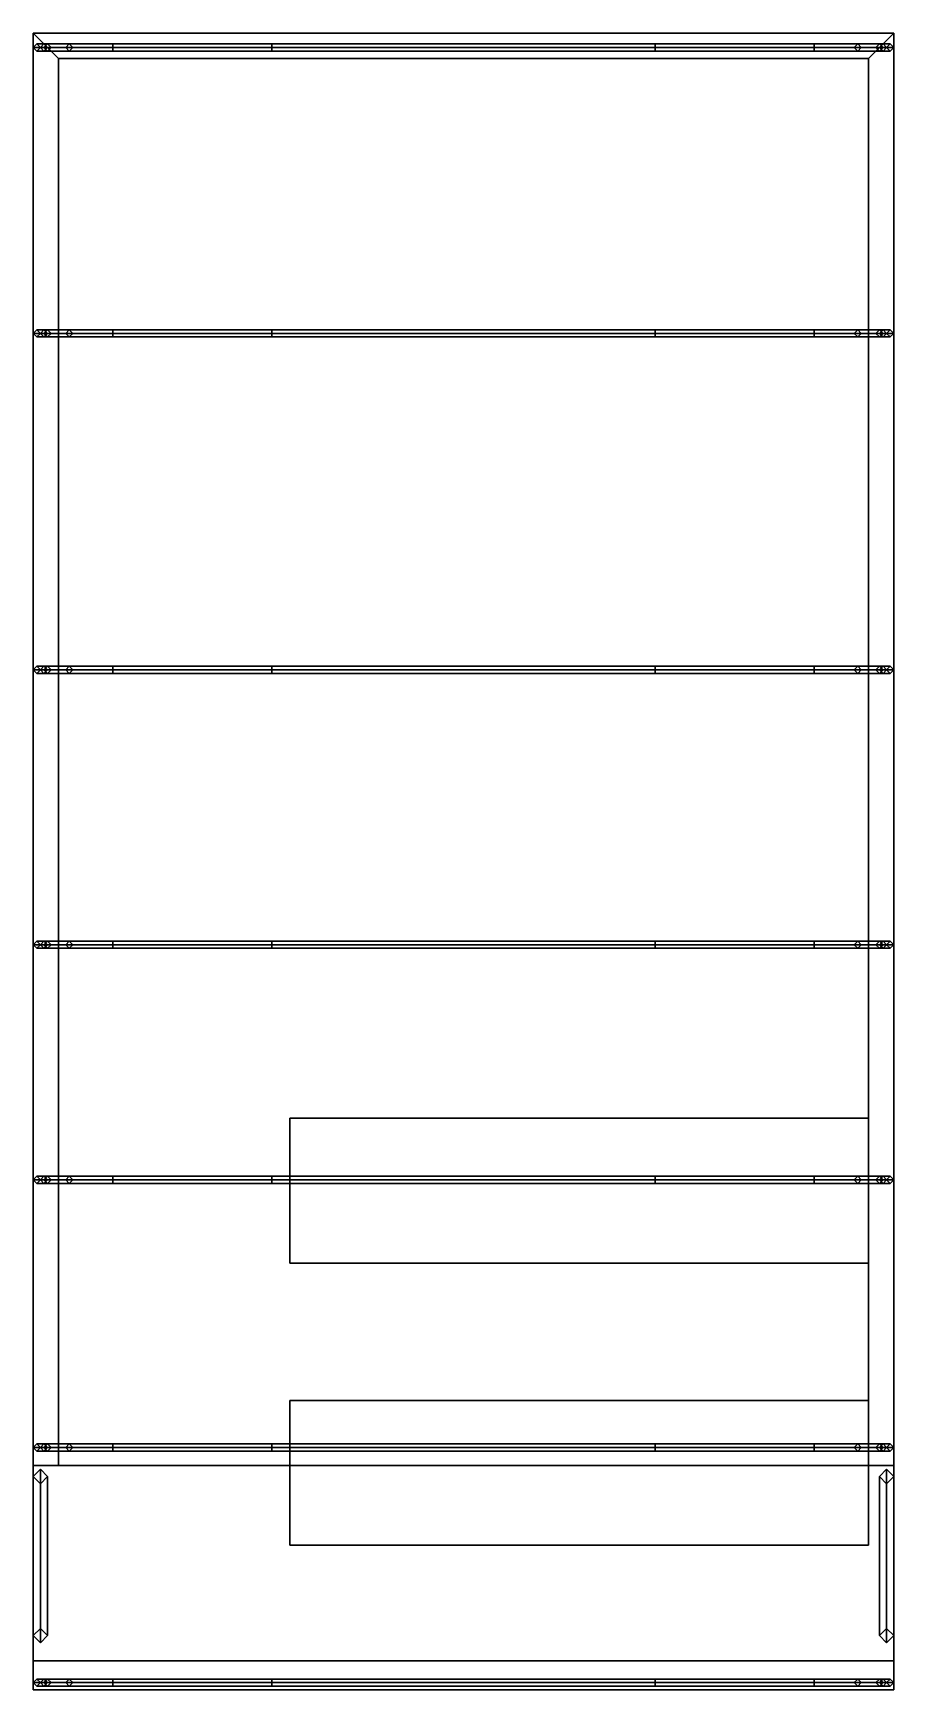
# Model space of a CAD drawing. Extents: x -1.19 to 1.19, y -1.28 to 3.3.
import ezdxf

# ---------------------------------------------------------------- set-up
doc = ezdxf.new("R2010")
doc.units = 0
doc.layers.add('CARGO_BAY', color=6, linetype='CONTINUOUS')

msp = doc.modelspace()

# ---------------------------------------------------------------- linework, layer by layer
at = {"layer": 'CARGO_BAY'}
for points in [[(-1.19, -0.66, 1.64), (-1.19, 3.3, 1.56), (-1.19, -1.28, 1.56), (-1.19, -1.2, 1.64)], [(-1.19, -1.28, 1.56), (-1.19, 3.3, 1.56), (1.19, 3.3, 1.56), (1.19, -1.28, 1.56)], [(1.12, 3.23, 2.45), (1.19, 3.3, 2.45), (-1.19, 3.3, 2.45), (-1.12, 3.23, 2.45)], [(-1.19, 3.3, 1.56), (-1.19, 3.3, 2.45), (1.19, 3.3, 2.45), (1.19, 3.3, 1.56)], [(-1.19, -0.66, 1.64), (-1.19, -0.66, 2.45), (-1.19, 3.3, 2.45), (-1.19, 3.3, 1.56)], [(-1.12, 3.23, 2.45), (-1.19, 3.3, 2.45), (-1.19, -0.66, 2.45), (-1.12, -0.66, 2.45)], [(1.19, 3.3, 2.45), (1.12, 3.23, 2.45), (1.12, -0.66, 2.45), (1.19, -0.66, 2.45)], [(1.19, -1.28, 1.56), (1.19, 3.3, 1.56), (1.19, -0.66, 1.64), (1.19, -1.2, 1.64)], [(1.19, 3.3, 1.56), (1.19, 3.3, 2.45), (1.19, -0.66, 2.45), (1.19, -0.66, 1.64)], [(-1.18, 3.27, 2.45), (-1.19, 3.26, 2.45), (-1.17, 3.26, 3.05), (-1.16, 3.27, 3.05)], [(-1.19, 3.26, 2.45), (-1.18, 3.25, 2.45), (-1.16, 3.25, 3.05), (-1.17, 3.26, 3.05)], [(-1.17, 3.26, 2.45), (-1.18, 3.27, 2.45), (-1.16, 3.27, 3.05), (-1.15, 3.26, 3.05)], [(-1.18, 3.25, 2.45), (-1.17, 3.26, 2.45), (-1.15, 3.26, 3.05), (-1.16, 3.25, 3.05)], [(-1.16, 3.27, 3.05), (-1.17, 3.26, 3.05), (-1.16, 3.26, 3.19), (-1.15, 3.27, 3.19)], [(-1.17, 3.26, 3.05), (-1.16, 3.25, 3.05), (-1.15, 3.25, 3.19), (-1.16, 3.26, 3.19)], [(-1.15, 3.27, 3.19), (-1.16, 3.26, 3.19), (-1.1, 3.26, 3.31), (-1.09, 3.27, 3.3)], [(-1.15, 3.26, 3.05), (-1.16, 3.27, 3.05), (-1.15, 3.27, 3.19), (-1.14, 3.26, 3.19)], [(-1.16, 3.26, 3.19), (-1.15, 3.25, 3.19), (-1.09, 3.25, 3.3), (-1.1, 3.26, 3.31)], [(-1.16, 3.25, 3.05), (-1.15, 3.26, 3.05), (-1.14, 3.26, 3.19), (-1.15, 3.25, 3.19)], [(-1.14, 3.26, 3.19), (-1.15, 3.27, 3.19), (-1.09, 3.27, 3.3), (-1.08, 3.26, 3.29)], [(-1.15, 3.25, 3.19), (-1.14, 3.26, 3.19), (-1.08, 3.26, 3.29), (-1.09, 3.25, 3.3)], [(-1.09, 3.27, 3.3), (-1.1, 3.26, 3.31), (-0.97, 3.26, 3.36), (-0.97, 3.27, 3.35)], [(-1.1, 3.26, 3.31), (-1.09, 3.25, 3.3), (-0.97, 3.25, 3.35), (-0.97, 3.26, 3.36)], [(-1.08, 3.26, 3.29), (-1.09, 3.27, 3.3), (-0.97, 3.27, 3.35), (-0.97, 3.26, 3.34)], [(-1.09, 3.25, 3.3), (-1.08, 3.26, 3.29), (-0.97, 3.26, 3.34), (-0.97, 3.25, 3.35)], [(-0.97, 3.26, 3.34), (-0.97, 3.27, 3.35), (-0.53, 3.27, 3.37), (-0.53, 3.26, 3.36)], [(-0.97, 3.27, 3.35), (-0.97, 3.26, 3.36), (-0.53, 3.26, 3.38), (-0.53, 3.27, 3.37)], [(-0.97, 3.25, 3.35), (-0.97, 3.26, 3.34), (-0.53, 3.26, 3.36), (-0.53, 3.25, 3.37)], [(-0.97, 3.26, 3.36), (-0.97, 3.25, 3.35), (-0.53, 3.25, 3.37), (-0.53, 3.26, 3.38)], [(0.53, 3.27, 3.37), (0.53, 3.26, 3.36), (-0.53, 3.26, 3.36), (-0.53, 3.27, 3.37)], [(0.53, 3.26, 3.38), (0.53, 3.27, 3.37), (-0.53, 3.27, 3.37), (-0.53, 3.26, 3.38)], [(0.53, 3.26, 3.36), (0.53, 3.25, 3.37), (-0.53, 3.25, 3.37), (-0.53, 3.26, 3.36)], [(0.53, 3.25, 3.37), (0.53, 3.26, 3.38), (-0.53, 3.26, 3.38), (-0.53, 3.25, 3.37)], [(0.97, 3.27, 3.35), (0.97, 3.26, 3.34), (0.53, 3.26, 3.36), (0.53, 3.27, 3.37)], [(0.97, 3.26, 3.36), (0.97, 3.27, 3.35), (0.53, 3.27, 3.37), (0.53, 3.26, 3.38)], [(0.97, 3.26, 3.34), (0.97, 3.25, 3.35), (0.53, 3.25, 3.37), (0.53, 3.26, 3.36)], [(0.97, 3.25, 3.35), (0.97, 3.26, 3.36), (0.53, 3.26, 3.38), (0.53, 3.25, 3.37)], [(1.09, 3.27, 3.3), (1.08, 3.26, 3.29), (0.97, 3.26, 3.34), (0.97, 3.27, 3.35)], [(1.1, 3.26, 3.31), (1.09, 3.27, 3.3), (0.97, 3.27, 3.35), (0.97, 3.26, 3.36)], [(1.08, 3.26, 3.29), (1.09, 3.25, 3.3), (0.97, 3.25, 3.35), (0.97, 3.26, 3.34)], [(1.09, 3.25, 3.3), (1.1, 3.26, 3.31), (0.97, 3.26, 3.36), (0.97, 3.25, 3.35)], [(1.15, 3.27, 3.19), (1.14, 3.26, 3.19), (1.08, 3.26, 3.29), (1.09, 3.27, 3.3)], [(1.14, 3.26, 3.19), (1.15, 3.25, 3.19), (1.09, 3.25, 3.3), (1.08, 3.26, 3.29)], [(1.16, 3.26, 3.19), (1.15, 3.27, 3.19), (1.09, 3.27, 3.3), (1.1, 3.26, 3.31)], [(1.15, 3.25, 3.19), (1.16, 3.26, 3.19), (1.1, 3.26, 3.31), (1.09, 3.25, 3.3)], [(1.16, 3.27, 3.05), (1.15, 3.26, 3.05), (1.14, 3.26, 3.19), (1.15, 3.27, 3.19)], [(1.15, 3.26, 3.05), (1.16, 3.25, 3.05), (1.15, 3.25, 3.19), (1.14, 3.26, 3.19)], [(1.18, 3.27, 2.45), (1.17, 3.26, 2.45), (1.15, 3.26, 3.05), (1.16, 3.27, 3.05)], [(1.17, 3.26, 3.05), (1.16, 3.27, 3.05), (1.15, 3.27, 3.19), (1.16, 3.26, 3.19)], [(1.17, 3.26, 2.45), (1.18, 3.25, 2.45), (1.16, 3.25, 3.05), (1.15, 3.26, 3.05)], [(1.16, 3.25, 3.05), (1.17, 3.26, 3.05), (1.16, 3.26, 3.19), (1.15, 3.25, 3.19)], [(1.19, 3.26, 2.45), (1.18, 3.27, 2.45), (1.16, 3.27, 3.05), (1.17, 3.26, 3.05)], [(1.18, 3.25, 2.45), (1.19, 3.26, 2.45), (1.17, 3.26, 3.05), (1.16, 3.25, 3.05)], [(1.12, -0.66, 1.64), (1.12, 3.23, 1.64), (-1.12, 3.23, 1.64), (-1.12, -0.66, 1.64)], [(1.12, 3.23, 1.64), (1.12, 3.23, 2.45), (-1.12, 3.23, 2.45), (-1.12, 3.23, 1.64)], [(-1.12, 3.23, 1.64), (-1.12, 3.23, 2.45), (-1.12, -0.66, 2.45), (-1.12, -0.66, 1.64)], [(1.12, -0.66, 1.64), (1.12, -0.66, 2.45), (1.12, 3.23, 2.45), (1.12, 3.23, 1.64)], [(-1.18, 2.48, 2.45), (-1.19, 2.47, 2.45), (-1.17, 2.47, 3.05), (-1.16, 2.48, 3.05)], [(-1.17, 2.47, 2.45), (-1.18, 2.48, 2.45), (-1.16, 2.48, 3.05), (-1.15, 2.47, 3.05)], [(-1.16, 2.48, 3.05), (-1.17, 2.47, 3.05), (-1.16, 2.47, 3.19), (-1.15, 2.48, 3.19)], [(-1.15, 2.48, 3.19), (-1.16, 2.47, 3.19), (-1.1, 2.47, 3.31), (-1.09, 2.48, 3.3)], [(-1.15, 2.47, 3.05), (-1.16, 2.48, 3.05), (-1.15, 2.48, 3.19), (-1.14, 2.47, 3.19)], [(-1.14, 2.47, 3.19), (-1.15, 2.48, 3.19), (-1.09, 2.48, 3.3), (-1.08, 2.47, 3.29)], [(-1.09, 2.48, 3.3), (-1.1, 2.47, 3.31), (-0.97, 2.47, 3.36), (-0.97, 2.48, 3.35)], [(-1.08, 2.47, 3.29), (-1.09, 2.48, 3.3), (-0.97, 2.48, 3.35), (-0.97, 2.47, 3.34)], [(-0.97, 2.48, 3.35), (-0.97, 2.47, 3.36), (-0.53, 2.47, 3.38), (-0.53, 2.48, 3.37)], [(-0.97, 2.47, 3.34), (-0.97, 2.48, 3.35), (-0.53, 2.48, 3.37), (-0.53, 2.47, 3.36)], [(0.53, 2.47, 3.38), (0.53, 2.48, 3.37), (-0.53, 2.48, 3.37), (-0.53, 2.47, 3.38)], [(0.53, 2.48, 3.37), (0.53, 2.47, 3.36), (-0.53, 2.47, 3.36), (-0.53, 2.48, 3.37)], [(0.97, 2.47, 3.36), (0.97, 2.48, 3.35), (0.53, 2.48, 3.37), (0.53, 2.47, 3.38)], [(0.97, 2.48, 3.35), (0.97, 2.47, 3.34), (0.53, 2.47, 3.36), (0.53, 2.48, 3.37)], [(1.1, 2.47, 3.31), (1.09, 2.48, 3.3), (0.97, 2.48, 3.35), (0.97, 2.47, 3.36)], [(1.09, 2.48, 3.3), (1.08, 2.47, 3.29), (0.97, 2.47, 3.34), (0.97, 2.48, 3.35)], [(1.15, 2.48, 3.19), (1.14, 2.47, 3.19), (1.08, 2.47, 3.29), (1.09, 2.48, 3.3)], [(1.16, 2.47, 3.19), (1.15, 2.48, 3.19), (1.09, 2.48, 3.3), (1.1, 2.47, 3.31)], [(1.16, 2.48, 3.05), (1.15, 2.47, 3.05), (1.14, 2.47, 3.19), (1.15, 2.48, 3.19)], [(1.18, 2.48, 2.45), (1.17, 2.47, 2.45), (1.15, 2.47, 3.05), (1.16, 2.48, 3.05)], [(1.17, 2.47, 3.05), (1.16, 2.48, 3.05), (1.15, 2.48, 3.19), (1.16, 2.47, 3.19)], [(1.19, 2.47, 2.45), (1.18, 2.48, 2.45), (1.16, 2.48, 3.05), (1.17, 2.47, 3.05)], [(-1.19, 2.47, 2.45), (-1.18, 2.46, 2.45), (-1.16, 2.46, 3.05), (-1.17, 2.47, 3.05)], [(-1.18, 2.46, 2.45), (-1.17, 2.47, 2.45), (-1.15, 2.47, 3.05), (-1.16, 2.46, 3.05)], [(-1.17, 2.47, 3.05), (-1.16, 2.46, 3.05), (-1.15, 2.46, 3.19), (-1.16, 2.47, 3.19)], [(-1.16, 2.47, 3.19), (-1.15, 2.46, 3.19), (-1.09, 2.46, 3.3), (-1.1, 2.47, 3.31)], [(-1.16, 2.46, 3.05), (-1.15, 2.47, 3.05), (-1.14, 2.47, 3.19), (-1.15, 2.46, 3.19)], [(-1.15, 2.46, 3.19), (-1.14, 2.47, 3.19), (-1.08, 2.47, 3.29), (-1.09, 2.46, 3.3)], [(-1.1, 2.47, 3.31), (-1.09, 2.46, 3.3), (-0.97, 2.46, 3.35), (-0.97, 2.47, 3.36)], [(-1.09, 2.46, 3.3), (-1.08, 2.47, 3.29), (-0.97, 2.47, 3.34), (-0.97, 2.46, 3.35)], [(-0.97, 2.47, 3.36), (-0.97, 2.46, 3.35), (-0.53, 2.46, 3.37), (-0.53, 2.47, 3.38)], [(-0.97, 2.46, 3.35), (-0.97, 2.47, 3.34), (-0.53, 2.47, 3.36), (-0.53, 2.46, 3.37)], [(0.53, 2.46, 3.37), (0.53, 2.47, 3.38), (-0.53, 2.47, 3.38), (-0.53, 2.46, 3.37)], [(0.53, 2.47, 3.36), (0.53, 2.46, 3.37), (-0.53, 2.46, 3.37), (-0.53, 2.47, 3.36)], [(0.97, 2.46, 3.35), (0.97, 2.47, 3.36), (0.53, 2.47, 3.38), (0.53, 2.46, 3.37)], [(0.97, 2.47, 3.34), (0.97, 2.46, 3.35), (0.53, 2.46, 3.37), (0.53, 2.47, 3.36)], [(1.09, 2.46, 3.3), (1.1, 2.47, 3.31), (0.97, 2.47, 3.36), (0.97, 2.46, 3.35)], [(1.08, 2.47, 3.29), (1.09, 2.46, 3.3), (0.97, 2.46, 3.35), (0.97, 2.47, 3.34)], [(1.14, 2.47, 3.19), (1.15, 2.46, 3.19), (1.09, 2.46, 3.3), (1.08, 2.47, 3.29)], [(1.15, 2.46, 3.19), (1.16, 2.47, 3.19), (1.1, 2.47, 3.31), (1.09, 2.46, 3.3)], [(1.15, 2.47, 3.05), (1.16, 2.46, 3.05), (1.15, 2.46, 3.19), (1.14, 2.47, 3.19)], [(1.17, 2.47, 2.45), (1.18, 2.46, 2.45), (1.16, 2.46, 3.05), (1.15, 2.47, 3.05)], [(1.16, 2.46, 3.05), (1.17, 2.47, 3.05), (1.16, 2.47, 3.19), (1.15, 2.46, 3.19)], [(1.18, 2.46, 2.45), (1.19, 2.47, 2.45), (1.17, 2.47, 3.05), (1.16, 2.46, 3.05)], [(-1.18, 1.55, 2.45), (-1.19, 1.54, 2.45), (-1.17, 1.54, 3.05), (-1.16, 1.55, 3.05)], [(-1.19, 1.54, 2.45), (-1.18, 1.53, 2.45), (-1.16, 1.53, 3.05), (-1.17, 1.54, 3.05)], [(-1.17, 1.54, 2.45), (-1.18, 1.55, 2.45), (-1.16, 1.55, 3.05), (-1.15, 1.54, 3.05)], [(-1.18, 1.53, 2.45), (-1.17, 1.54, 2.45), (-1.15, 1.54, 3.05), (-1.16, 1.53, 3.05)], [(-1.16, 1.55, 3.05), (-1.17, 1.54, 3.05), (-1.16, 1.54, 3.19), (-1.15, 1.55, 3.19)], [(-1.17, 1.54, 3.05), (-1.16, 1.53, 3.05), (-1.15, 1.53, 3.19), (-1.16, 1.54, 3.19)], [(-1.15, 1.55, 3.19), (-1.16, 1.54, 3.19), (-1.1, 1.54, 3.31), (-1.09, 1.55, 3.3)], [(-1.15, 1.54, 3.05), (-1.16, 1.55, 3.05), (-1.15, 1.55, 3.19), (-1.14, 1.54, 3.19)], [(-1.16, 1.54, 3.19), (-1.15, 1.53, 3.19), (-1.09, 1.53, 3.3), (-1.1, 1.54, 3.31)], [(-1.16, 1.53, 3.05), (-1.15, 1.54, 3.05), (-1.14, 1.54, 3.19), (-1.15, 1.53, 3.19)], [(-1.14, 1.54, 3.19), (-1.15, 1.55, 3.19), (-1.09, 1.55, 3.3), (-1.08, 1.54, 3.29)], [(-1.15, 1.53, 3.19), (-1.14, 1.54, 3.19), (-1.08, 1.54, 3.29), (-1.09, 1.53, 3.3)], [(-1.09, 1.55, 3.3), (-1.1, 1.54, 3.31), (-0.97, 1.54, 3.36), (-0.97, 1.55, 3.35)], [(-1.1, 1.54, 3.31), (-1.09, 1.53, 3.3), (-0.97, 1.53, 3.35), (-0.97, 1.54, 3.36)], [(-1.08, 1.54, 3.29), (-1.09, 1.55, 3.3), (-0.97, 1.55, 3.35), (-0.97, 1.54, 3.34)], [(-1.09, 1.53, 3.3), (-1.08, 1.54, 3.29), (-0.97, 1.54, 3.34), (-0.97, 1.53, 3.35)], [(-0.97, 1.54, 3.34), (-0.97, 1.55, 3.35), (-0.53, 1.55, 3.37), (-0.53, 1.54, 3.36)], [(-0.97, 1.55, 3.35), (-0.97, 1.54, 3.36), (-0.53, 1.54, 3.38), (-0.53, 1.55, 3.37)], [(-0.97, 1.53, 3.35), (-0.97, 1.54, 3.34), (-0.53, 1.54, 3.36), (-0.53, 1.53, 3.37)], [(-0.97, 1.54, 3.36), (-0.97, 1.53, 3.35), (-0.53, 1.53, 3.37), (-0.53, 1.54, 3.38)], [(0.53, 1.55, 3.37), (0.53, 1.54, 3.36), (-0.53, 1.54, 3.36), (-0.53, 1.55, 3.37)], [(0.53, 1.54, 3.38), (0.53, 1.55, 3.37), (-0.53, 1.55, 3.37), (-0.53, 1.54, 3.38)], [(0.53, 1.54, 3.36), (0.53, 1.53, 3.37), (-0.53, 1.53, 3.37), (-0.53, 1.54, 3.36)], [(0.53, 1.53, 3.37), (0.53, 1.54, 3.38), (-0.53, 1.54, 3.38), (-0.53, 1.53, 3.37)], [(0.97, 1.55, 3.35), (0.97, 1.54, 3.34), (0.53, 1.54, 3.36), (0.53, 1.55, 3.37)], [(0.97, 1.54, 3.36), (0.97, 1.55, 3.35), (0.53, 1.55, 3.37), (0.53, 1.54, 3.38)], [(0.97, 1.54, 3.34), (0.97, 1.53, 3.35), (0.53, 1.53, 3.37), (0.53, 1.54, 3.36)], [(0.97, 1.53, 3.35), (0.97, 1.54, 3.36), (0.53, 1.54, 3.38), (0.53, 1.53, 3.37)], [(1.09, 1.55, 3.3), (1.08, 1.54, 3.29), (0.97, 1.54, 3.34), (0.97, 1.55, 3.35)], [(1.1, 1.54, 3.31), (1.09, 1.55, 3.3), (0.97, 1.55, 3.35), (0.97, 1.54, 3.36)], [(1.08, 1.54, 3.29), (1.09, 1.53, 3.3), (0.97, 1.53, 3.35), (0.97, 1.54, 3.34)], [(1.09, 1.53, 3.3), (1.1, 1.54, 3.31), (0.97, 1.54, 3.36), (0.97, 1.53, 3.35)], [(1.15, 1.55, 3.19), (1.14, 1.54, 3.19), (1.08, 1.54, 3.29), (1.09, 1.55, 3.3)], [(1.14, 1.54, 3.19), (1.15, 1.53, 3.19), (1.09, 1.53, 3.3), (1.08, 1.54, 3.29)], [(1.16, 1.54, 3.19), (1.15, 1.55, 3.19), (1.09, 1.55, 3.3), (1.1, 1.54, 3.31)], [(1.15, 1.53, 3.19), (1.16, 1.54, 3.19), (1.1, 1.54, 3.31), (1.09, 1.53, 3.3)], [(1.16, 1.55, 3.05), (1.15, 1.54, 3.05), (1.14, 1.54, 3.19), (1.15, 1.55, 3.19)], [(1.15, 1.54, 3.05), (1.16, 1.53, 3.05), (1.15, 1.53, 3.19), (1.14, 1.54, 3.19)], [(1.18, 1.55, 2.45), (1.17, 1.54, 2.45), (1.15, 1.54, 3.05), (1.16, 1.55, 3.05)], [(1.17, 1.54, 3.05), (1.16, 1.55, 3.05), (1.15, 1.55, 3.19), (1.16, 1.54, 3.19)], [(1.17, 1.54, 2.45), (1.18, 1.53, 2.45), (1.16, 1.53, 3.05), (1.15, 1.54, 3.05)], [(1.16, 1.53, 3.05), (1.17, 1.54, 3.05), (1.16, 1.54, 3.19), (1.15, 1.53, 3.19)], [(1.19, 1.54, 2.45), (1.18, 1.55, 2.45), (1.16, 1.55, 3.05), (1.17, 1.54, 3.05)], [(1.18, 1.53, 2.45), (1.19, 1.54, 2.45), (1.17, 1.54, 3.05), (1.16, 1.53, 3.05)], [(-1.18, 0.79, 2.45), (-1.19, 0.78, 2.45), (-1.17, 0.78, 3.05), (-1.16, 0.79, 3.05)], [(-1.19, 0.78, 2.45), (-1.18, 0.77, 2.45), (-1.16, 0.77, 3.05), (-1.17, 0.78, 3.05)], [(-1.17, 0.78, 2.45), (-1.18, 0.79, 2.45), (-1.16, 0.79, 3.05), (-1.15, 0.78, 3.05)], [(-1.18, 0.77, 2.45), (-1.17, 0.78, 2.45), (-1.15, 0.78, 3.05), (-1.16, 0.77, 3.05)], [(-1.16, 0.79, 3.05), (-1.17, 0.78, 3.05), (-1.16, 0.78, 3.19), (-1.15, 0.79, 3.19)], [(-1.17, 0.78, 3.05), (-1.16, 0.77, 3.05), (-1.15, 0.77, 3.19), (-1.16, 0.78, 3.19)], [(-1.15, 0.79, 3.19), (-1.16, 0.78, 3.19), (-1.1, 0.78, 3.31), (-1.09, 0.79, 3.3)], [(-1.15, 0.78, 3.05), (-1.16, 0.79, 3.05), (-1.15, 0.79, 3.19), (-1.14, 0.78, 3.19)], [(-1.16, 0.78, 3.19), (-1.15, 0.77, 3.19), (-1.09, 0.77, 3.3), (-1.1, 0.78, 3.31)], [(-1.16, 0.77, 3.05), (-1.15, 0.78, 3.05), (-1.14, 0.78, 3.19), (-1.15, 0.77, 3.19)], [(-1.14, 0.78, 3.19), (-1.15, 0.79, 3.19), (-1.09, 0.79, 3.3), (-1.08, 0.78, 3.29)], [(-1.15, 0.77, 3.19), (-1.14, 0.78, 3.19), (-1.08, 0.78, 3.29), (-1.09, 0.77, 3.3)], [(-1.09, 0.79, 3.3), (-1.1, 0.78, 3.31), (-0.97, 0.78, 3.36), (-0.97, 0.79, 3.35)], [(-1.1, 0.78, 3.31), (-1.09, 0.77, 3.3), (-0.97, 0.77, 3.35), (-0.97, 0.78, 3.36)], [(-1.08, 0.78, 3.29), (-1.09, 0.79, 3.3), (-0.97, 0.79, 3.35), (-0.97, 0.78, 3.34)], [(-1.09, 0.77, 3.3), (-1.08, 0.78, 3.29), (-0.97, 0.78, 3.34), (-0.97, 0.77, 3.35)], [(-0.97, 0.79, 3.35), (-0.97, 0.78, 3.36), (-0.53, 0.78, 3.38), (-0.53, 0.79, 3.37)], [(-0.97, 0.78, 3.34), (-0.97, 0.79, 3.35), (-0.53, 0.79, 3.37), (-0.53, 0.78, 3.36)], [(-0.97, 0.78, 3.36), (-0.97, 0.77, 3.35), (-0.53, 0.77, 3.37), (-0.53, 0.78, 3.38)], [(-0.97, 0.77, 3.35), (-0.97, 0.78, 3.34), (-0.53, 0.78, 3.36), (-0.53, 0.77, 3.37)], [(0.53, 0.78, 3.38), (0.53, 0.79, 3.37), (-0.53, 0.79, 3.37), (-0.53, 0.78, 3.38)], [(0.53, 0.79, 3.37), (0.53, 0.78, 3.36), (-0.53, 0.78, 3.36), (-0.53, 0.79, 3.37)], [(0.53, 0.77, 3.37), (0.53, 0.78, 3.38), (-0.53, 0.78, 3.38), (-0.53, 0.77, 3.37)], [(0.53, 0.78, 3.36), (0.53, 0.77, 3.37), (-0.53, 0.77, 3.37), (-0.53, 0.78, 3.36)], [(0.97, 0.78, 3.36), (0.97, 0.79, 3.35), (0.53, 0.79, 3.37), (0.53, 0.78, 3.38)], [(0.97, 0.79, 3.35), (0.97, 0.78, 3.34), (0.53, 0.78, 3.36), (0.53, 0.79, 3.37)], [(0.97, 0.77, 3.35), (0.97, 0.78, 3.36), (0.53, 0.78, 3.38), (0.53, 0.77, 3.37)], [(0.97, 0.78, 3.34), (0.97, 0.77, 3.35), (0.53, 0.77, 3.37), (0.53, 0.78, 3.36)], [(1.1, 0.78, 3.31), (1.09, 0.79, 3.3), (0.97, 0.79, 3.35), (0.97, 0.78, 3.36)], [(1.09, 0.79, 3.3), (1.08, 0.78, 3.29), (0.97, 0.78, 3.34), (0.97, 0.79, 3.35)], [(1.09, 0.77, 3.3), (1.1, 0.78, 3.31), (0.97, 0.78, 3.36), (0.97, 0.77, 3.35)], [(1.08, 0.78, 3.29), (1.09, 0.77, 3.3), (0.97, 0.77, 3.35), (0.97, 0.78, 3.34)], [(1.15, 0.79, 3.19), (1.14, 0.78, 3.19), (1.08, 0.78, 3.29), (1.09, 0.79, 3.3)], [(1.14, 0.78, 3.19), (1.15, 0.77, 3.19), (1.09, 0.77, 3.3), (1.08, 0.78, 3.29)], [(1.16, 0.78, 3.19), (1.15, 0.79, 3.19), (1.09, 0.79, 3.3), (1.1, 0.78, 3.31)], [(1.15, 0.77, 3.19), (1.16, 0.78, 3.19), (1.1, 0.78, 3.31), (1.09, 0.77, 3.3)], [(1.16, 0.79, 3.05), (1.15, 0.78, 3.05), (1.14, 0.78, 3.19), (1.15, 0.79, 3.19)], [(1.15, 0.78, 3.05), (1.16, 0.77, 3.05), (1.15, 0.77, 3.19), (1.14, 0.78, 3.19)], [(1.18, 0.79, 2.45), (1.17, 0.78, 2.45), (1.15, 0.78, 3.05), (1.16, 0.79, 3.05)], [(1.17, 0.78, 3.05), (1.16, 0.79, 3.05), (1.15, 0.79, 3.19), (1.16, 0.78, 3.19)], [(1.17, 0.78, 2.45), (1.18, 0.77, 2.45), (1.16, 0.77, 3.05), (1.15, 0.78, 3.05)], [(1.16, 0.77, 3.05), (1.17, 0.78, 3.05), (1.16, 0.78, 3.19), (1.15, 0.77, 3.19)], [(1.19, 0.78, 2.45), (1.18, 0.79, 2.45), (1.16, 0.79, 3.05), (1.17, 0.78, 3.05)], [(1.18, 0.77, 2.45), (1.19, 0.78, 2.45), (1.17, 0.78, 3.05), (1.16, 0.77, 3.05)], [(-0.48, 0.3, 2.2), (-0.48, 0.3, 1.64), (-0.48, -0.1, 1.64), (-0.48, -0.1, 2.2)], [(1.12, 0.3, 2.2), (1.12, 0.3, 1.64), (-0.48, 0.3, 1.64), (-0.48, 0.3, 2.2)], [(1.12, -0.1, 2.2), (1.12, 0.3, 2.2), (-0.48, 0.3, 2.2), (-0.48, -0.1, 2.2)], [(-1.18, 0.14, 2.45), (-1.19, 0.13, 2.45), (-1.17, 0.13, 3.05), (-1.16, 0.14, 3.05)], [(-1.17, 0.13, 2.45), (-1.18, 0.14, 2.45), (-1.16, 0.14, 3.05), (-1.15, 0.13, 3.05)], [(-1.16, 0.14, 3.05), (-1.17, 0.13, 3.05), (-1.16, 0.13, 3.19), (-1.15, 0.14, 3.19)], [(-1.15, 0.14, 3.19), (-1.16, 0.13, 3.19), (-1.1, 0.13, 3.31), (-1.09, 0.14, 3.3)], [(-1.15, 0.13, 3.05), (-1.16, 0.14, 3.05), (-1.15, 0.14, 3.19), (-1.14, 0.13, 3.19)], [(-1.14, 0.13, 3.19), (-1.15, 0.14, 3.19), (-1.09, 0.14, 3.3), (-1.08, 0.13, 3.29)], [(-1.09, 0.14, 3.3), (-1.1, 0.13, 3.31), (-0.97, 0.13, 3.36), (-0.97, 0.14, 3.35)], [(-1.08, 0.13, 3.29), (-1.09, 0.14, 3.3), (-0.97, 0.14, 3.35), (-0.97, 0.13, 3.34)], [(-0.97, 0.13, 3.34), (-0.97, 0.14, 3.35), (-0.53, 0.14, 3.37), (-0.53, 0.13, 3.36)], [(-0.97, 0.14, 3.35), (-0.97, 0.13, 3.36), (-0.53, 0.13, 3.38), (-0.53, 0.14, 3.37)], [(0.53, 0.14, 3.37), (0.53, 0.13, 3.36), (-0.53, 0.13, 3.36), (-0.53, 0.14, 3.37)], [(0.53, 0.13, 3.38), (0.53, 0.14, 3.37), (-0.53, 0.14, 3.37), (-0.53, 0.13, 3.38)], [(0.97, 0.14, 3.35), (0.97, 0.13, 3.34), (0.53, 0.13, 3.36), (0.53, 0.14, 3.37)], [(0.97, 0.13, 3.36), (0.97, 0.14, 3.35), (0.53, 0.14, 3.37), (0.53, 0.13, 3.38)], [(1.09, 0.14, 3.3), (1.08, 0.13, 3.29), (0.97, 0.13, 3.34), (0.97, 0.14, 3.35)], [(1.1, 0.13, 3.31), (1.09, 0.14, 3.3), (0.97, 0.14, 3.35), (0.97, 0.13, 3.36)], [(1.15, 0.14, 3.19), (1.14, 0.13, 3.19), (1.08, 0.13, 3.29), (1.09, 0.14, 3.3)], [(1.16, 0.13, 3.19), (1.15, 0.14, 3.19), (1.09, 0.14, 3.3), (1.1, 0.13, 3.31)], [(1.16, 0.14, 3.05), (1.15, 0.13, 3.05), (1.14, 0.13, 3.19), (1.15, 0.14, 3.19)], [(1.18, 0.14, 2.45), (1.17, 0.13, 2.45), (1.15, 0.13, 3.05), (1.16, 0.14, 3.05)], [(1.17, 0.13, 3.05), (1.16, 0.14, 3.05), (1.15, 0.14, 3.19), (1.16, 0.13, 3.19)], [(1.19, 0.13, 2.45), (1.18, 0.14, 2.45), (1.16, 0.14, 3.05), (1.17, 0.13, 3.05)], [(-1.19, 0.13, 2.45), (-1.18, 0.12, 2.45), (-1.16, 0.12, 3.05), (-1.17, 0.13, 3.05)], [(-1.18, 0.12, 2.45), (-1.17, 0.13, 2.45), (-1.15, 0.13, 3.05), (-1.16, 0.12, 3.05)], [(-1.17, 0.13, 3.05), (-1.16, 0.12, 3.05), (-1.15, 0.12, 3.19), (-1.16, 0.13, 3.19)], [(-1.16, 0.13, 3.19), (-1.15, 0.12, 3.19), (-1.09, 0.12, 3.3), (-1.1, 0.13, 3.31)], [(-1.16, 0.12, 3.05), (-1.15, 0.13, 3.05), (-1.14, 0.13, 3.19), (-1.15, 0.12, 3.19)], [(-1.15, 0.12, 3.19), (-1.14, 0.13, 3.19), (-1.08, 0.13, 3.29), (-1.09, 0.12, 3.3)], [(-1.1, 0.13, 3.31), (-1.09, 0.12, 3.3), (-0.97, 0.12, 3.35), (-0.97, 0.13, 3.36)], [(-1.09, 0.12, 3.3), (-1.08, 0.13, 3.29), (-0.97, 0.13, 3.34), (-0.97, 0.12, 3.35)], [(-0.97, 0.12, 3.35), (-0.97, 0.13, 3.34), (-0.53, 0.13, 3.36), (-0.53, 0.12, 3.37)], [(-0.97, 0.13, 3.36), (-0.97, 0.12, 3.35), (-0.53, 0.12, 3.37), (-0.53, 0.13, 3.38)], [(0.53, 0.13, 3.36), (0.53, 0.12, 3.37), (-0.53, 0.12, 3.37), (-0.53, 0.13, 3.36)], [(0.53, 0.12, 3.37), (0.53, 0.13, 3.38), (-0.53, 0.13, 3.38), (-0.53, 0.12, 3.37)], [(0.97, 0.13, 3.34), (0.97, 0.12, 3.35), (0.53, 0.12, 3.37), (0.53, 0.13, 3.36)], [(0.97, 0.12, 3.35), (0.97, 0.13, 3.36), (0.53, 0.13, 3.38), (0.53, 0.12, 3.37)], [(1.08, 0.13, 3.29), (1.09, 0.12, 3.3), (0.97, 0.12, 3.35), (0.97, 0.13, 3.34)], [(1.09, 0.12, 3.3), (1.1, 0.13, 3.31), (0.97, 0.13, 3.36), (0.97, 0.12, 3.35)], [(1.14, 0.13, 3.19), (1.15, 0.12, 3.19), (1.09, 0.12, 3.3), (1.08, 0.13, 3.29)], [(1.15, 0.12, 3.19), (1.16, 0.13, 3.19), (1.1, 0.13, 3.31), (1.09, 0.12, 3.3)], [(1.15, 0.13, 3.05), (1.16, 0.12, 3.05), (1.15, 0.12, 3.19), (1.14, 0.13, 3.19)], [(1.17, 0.13, 2.45), (1.18, 0.12, 2.45), (1.16, 0.12, 3.05), (1.15, 0.13, 3.05)], [(1.16, 0.12, 3.05), (1.17, 0.13, 3.05), (1.16, 0.13, 3.19), (1.15, 0.12, 3.19)], [(1.18, 0.12, 2.45), (1.19, 0.13, 2.45), (1.17, 0.13, 3.05), (1.16, 0.12, 3.05)], [(-0.48, -0.1, 2.2), (-0.48, -0.1, 1.64), (1.12, -0.1, 1.64), (1.12, -0.1, 2.2)], [(1.12, -0.48, 2.2), (1.12, -0.48, 1.64), (-0.48, -0.48, 1.64), (-0.48, -0.48, 2.2)], [(-0.48, -0.48, 2.2), (-0.48, -0.48, 1.64), (-0.48, -0.88, 1.64), (-0.48, -0.88, 2.2)], [(1.12, -0.88, 2.2), (1.12, -0.48, 2.2), (-0.48, -0.48, 2.2), (-0.48, -0.88, 2.2)], [(-1.18, -0.6, 2.45), (-1.19, -0.61, 2.45), (-1.17, -0.61, 3.05), (-1.16, -0.6, 3.05)], [(-1.19, -0.61, 2.45), (-1.18, -0.62, 2.45), (-1.16, -0.62, 3.05), (-1.17, -0.61, 3.05)], [(-1.17, -0.61, 2.45), (-1.18, -0.6, 2.45), (-1.16, -0.6, 3.05), (-1.15, -0.61, 3.05)], [(-1.18, -0.62, 2.45), (-1.17, -0.61, 2.45), (-1.15, -0.61, 3.05), (-1.16, -0.62, 3.05)], [(-1.16, -0.6, 3.05), (-1.17, -0.61, 3.05), (-1.16, -0.61, 3.19), (-1.15, -0.6, 3.19)], [(-1.17, -0.61, 3.05), (-1.16, -0.62, 3.05), (-1.15, -0.62, 3.19), (-1.16, -0.61, 3.19)], [(-1.15, -0.6, 3.19), (-1.16, -0.61, 3.19), (-1.1, -0.61, 3.31), (-1.09, -0.6, 3.3)], [(-1.15, -0.61, 3.05), (-1.16, -0.6, 3.05), (-1.15, -0.6, 3.19), (-1.14, -0.61, 3.19)], [(-1.16, -0.61, 3.19), (-1.15, -0.62, 3.19), (-1.09, -0.62, 3.3), (-1.1, -0.61, 3.31)], [(-1.16, -0.62, 3.05), (-1.15, -0.61, 3.05), (-1.14, -0.61, 3.19), (-1.15, -0.62, 3.19)], [(-1.14, -0.61, 3.19), (-1.15, -0.6, 3.19), (-1.09, -0.6, 3.3), (-1.08, -0.61, 3.29)], [(-1.15, -0.62, 3.19), (-1.14, -0.61, 3.19), (-1.08, -0.61, 3.29), (-1.09, -0.62, 3.3)], [(-1.09, -0.6, 3.3), (-1.1, -0.61, 3.31), (-0.97, -0.61, 3.36), (-0.97, -0.6, 3.35)], [(-1.1, -0.61, 3.31), (-1.09, -0.62, 3.3), (-0.97, -0.62, 3.35), (-0.97, -0.61, 3.36)], [(-1.08, -0.61, 3.29), (-1.09, -0.6, 3.3), (-0.97, -0.6, 3.35), (-0.97, -0.61, 3.34)], [(-1.09, -0.62, 3.3), (-1.08, -0.61, 3.29), (-0.97, -0.61, 3.34), (-0.97, -0.62, 3.35)], [(-0.97, -0.6, 3.35), (-0.97, -0.61, 3.36), (-0.53, -0.61, 3.38), (-0.53, -0.6, 3.37)], [(-0.97, -0.61, 3.34), (-0.97, -0.6, 3.35), (-0.53, -0.6, 3.37), (-0.53, -0.61, 3.36)], [(-0.97, -0.61, 3.36), (-0.97, -0.62, 3.35), (-0.53, -0.62, 3.37), (-0.53, -0.61, 3.38)], [(-0.97, -0.62, 3.35), (-0.97, -0.61, 3.34), (-0.53, -0.61, 3.36), (-0.53, -0.62, 3.37)], [(0.53, -0.61, 3.38), (0.53, -0.6, 3.37), (-0.53, -0.6, 3.37), (-0.53, -0.61, 3.38)], [(0.53, -0.6, 3.37), (0.53, -0.61, 3.36), (-0.53, -0.61, 3.36), (-0.53, -0.6, 3.37)], [(0.53, -0.62, 3.37), (0.53, -0.61, 3.38), (-0.53, -0.61, 3.38), (-0.53, -0.62, 3.37)], [(0.53, -0.61, 3.36), (0.53, -0.62, 3.37), (-0.53, -0.62, 3.37), (-0.53, -0.61, 3.36)], [(0.97, -0.61, 3.36), (0.97, -0.6, 3.35), (0.53, -0.6, 3.37), (0.53, -0.61, 3.38)], [(0.97, -0.6, 3.35), (0.97, -0.61, 3.34), (0.53, -0.61, 3.36), (0.53, -0.6, 3.37)], [(0.97, -0.62, 3.35), (0.97, -0.61, 3.36), (0.53, -0.61, 3.38), (0.53, -0.62, 3.37)], [(0.97, -0.61, 3.34), (0.97, -0.62, 3.35), (0.53, -0.62, 3.37), (0.53, -0.61, 3.36)], [(1.1, -0.61, 3.31), (1.09, -0.6, 3.3), (0.97, -0.6, 3.35), (0.97, -0.61, 3.36)], [(1.09, -0.6, 3.3), (1.08, -0.61, 3.29), (0.97, -0.61, 3.34), (0.97, -0.6, 3.35)], [(1.09, -0.62, 3.3), (1.1, -0.61, 3.31), (0.97, -0.61, 3.36), (0.97, -0.62, 3.35)], [(1.08, -0.61, 3.29), (1.09, -0.62, 3.3), (0.97, -0.62, 3.35), (0.97, -0.61, 3.34)], [(1.15, -0.6, 3.19), (1.14, -0.61, 3.19), (1.08, -0.61, 3.29), (1.09, -0.6, 3.3)], [(1.14, -0.61, 3.19), (1.15, -0.62, 3.19), (1.09, -0.62, 3.3), (1.08, -0.61, 3.29)], [(1.16, -0.61, 3.19), (1.15, -0.6, 3.19), (1.09, -0.6, 3.3), (1.1, -0.61, 3.31)], [(1.15, -0.62, 3.19), (1.16, -0.61, 3.19), (1.1, -0.61, 3.31), (1.09, -0.62, 3.3)], [(1.16, -0.6, 3.05), (1.15, -0.61, 3.05), (1.14, -0.61, 3.19), (1.15, -0.6, 3.19)], [(1.15, -0.61, 3.05), (1.16, -0.62, 3.05), (1.15, -0.62, 3.19), (1.14, -0.61, 3.19)], [(1.18, -0.6, 2.45), (1.17, -0.61, 2.45), (1.15, -0.61, 3.05), (1.16, -0.6, 3.05)], [(1.17, -0.61, 3.05), (1.16, -0.6, 3.05), (1.15, -0.6, 3.19), (1.16, -0.61, 3.19)], [(1.17, -0.61, 2.45), (1.18, -0.62, 2.45), (1.16, -0.62, 3.05), (1.15, -0.61, 3.05)], [(1.16, -0.62, 3.05), (1.17, -0.61, 3.05), (1.16, -0.61, 3.19), (1.15, -0.62, 3.19)], [(1.19, -0.61, 2.45), (1.18, -0.6, 2.45), (1.16, -0.6, 3.05), (1.17, -0.61, 3.05)], [(1.18, -0.62, 2.45), (1.19, -0.61, 2.45), (1.17, -0.61, 3.05), (1.16, -0.62, 3.05)], [(-1.12, -0.66, 2.45), (-1.19, -0.66, 2.45), (-1.19, -0.66, 1.64), (-1.12, -0.66, 1.64)], [(1.19, -1.2, 1.64), (1.19, -0.66, 1.64), (-1.19, -0.66, 1.64), (-1.19, -1.2, 1.64)], [(-1.17, -0.67, 1.24), (-1.19, -0.69, 1.26), (-1.19, -0.69, 1.56), (-1.17, -0.67, 1.56)], [(-1.19, -0.69, 1.26), (-1.17, -0.67, 1.24), (-1.17, -1.15, 1.24), (-1.19, -1.13, 1.26)], [(-1.15, -0.69, 1.26), (-1.17, -0.67, 1.24), (-1.17, -0.67, 1.56), (-1.15, -0.69, 1.56)], [(-1.17, -0.67, 1.24), (-1.15, -0.69, 1.26), (-1.15, -1.13, 1.26), (-1.17, -1.15, 1.24)], [(1.19, -0.66, 2.45), (1.12, -0.66, 2.45), (1.12, -0.66, 1.64), (1.19, -0.66, 1.64)], [(1.12, -0.88, 1.64), (1.12, -0.66, 1.64), (1.12, -0.66, 2.2), (1.12, -0.88, 2.2)], [(1.17, -0.67, 1.24), (1.15, -0.69, 1.26), (1.15, -0.69, 1.56), (1.17, -0.67, 1.56)], [(1.15, -0.69, 1.26), (1.17, -0.67, 1.24), (1.17, -1.15, 1.24), (1.15, -1.13, 1.26)], [(1.19, -0.69, 1.26), (1.17, -0.67, 1.24), (1.17, -0.67, 1.56), (1.19, -0.69, 1.56)], [(1.17, -0.67, 1.24), (1.19, -0.69, 1.26), (1.19, -1.13, 1.26), (1.17, -1.15, 1.24)], [(-1.19, -0.69, 1.26), (-1.17, -0.71, 1.28), (-1.17, -0.71, 1.56), (-1.19, -0.69, 1.56)], [(-1.17, -0.71, 1.28), (-1.19, -0.69, 1.26), (-1.19, -1.13, 1.26), (-1.17, -1.11, 1.28)], [(-1.17, -0.71, 1.28), (-1.15, -0.69, 1.26), (-1.15, -0.69, 1.56), (-1.17, -0.71, 1.56)], [(-1.15, -0.69, 1.26), (-1.17, -0.71, 1.28), (-1.17, -1.11, 1.28), (-1.15, -1.13, 1.26)], [(1.15, -0.69, 1.26), (1.17, -0.71, 1.28), (1.17, -0.71, 1.56), (1.15, -0.69, 1.56)], [(1.17, -0.71, 1.28), (1.15, -0.69, 1.26), (1.15, -1.13, 1.26), (1.17, -1.11, 1.28)], [(1.17, -0.71, 1.28), (1.19, -0.69, 1.26), (1.19, -0.69, 1.56), (1.17, -0.71, 1.56)], [(1.19, -0.69, 1.26), (1.17, -0.71, 1.28), (1.17, -1.11, 1.28), (1.19, -1.13, 1.26)], [(-0.48, -0.88, 2.2), (-0.48, -0.88, 1.64), (1.12, -0.88, 1.64), (1.12, -0.88, 2.2)], [(-1.17, -1.11, 1.28), (-1.19, -1.13, 1.26), (-1.19, -1.13, 1.56), (-1.17, -1.11, 1.56)], [(-1.19, -1.13, 1.26), (-1.17, -1.15, 1.24), (-1.17, -1.15, 1.56), (-1.19, -1.13, 1.56)], [(-1.15, -1.13, 1.26), (-1.17, -1.11, 1.28), (-1.17, -1.11, 1.56), (-1.15, -1.13, 1.56)], [(-1.17, -1.15, 1.24), (-1.15, -1.13, 1.26), (-1.15, -1.13, 1.56), (-1.17, -1.15, 1.56)], [(1.17, -1.11, 1.28), (1.15, -1.13, 1.26), (1.15, -1.13, 1.56), (1.17, -1.11, 1.56)], [(1.15, -1.13, 1.26), (1.17, -1.15, 1.24), (1.17, -1.15, 1.56), (1.15, -1.13, 1.56)], [(1.19, -1.13, 1.26), (1.17, -1.11, 1.28), (1.17, -1.11, 1.56), (1.19, -1.13, 1.56)], [(1.17, -1.15, 1.24), (1.19, -1.13, 1.26), (1.19, -1.13, 1.56), (1.17, -1.15, 1.56)], [(1.19, -1.28, 2.45), (1.19, -1.2, 2.45), (-1.19, -1.2, 2.45), (-1.19, -1.28, 2.45)], [(-1.19, -1.28, 2.45), (-1.19, -1.2, 2.45), (-1.19, -1.2, 1.64), (-1.19, -1.28, 1.56)], [(-1.19, -1.2, 1.64), (-1.19, -1.2, 2.45), (1.19, -1.2, 2.45), (1.19, -1.2, 1.64)], [(1.19, -1.2, 1.64), (1.19, -1.2, 2.45), (1.19, -1.28, 2.45), (1.19, -1.28, 1.56)], [(-1.18, -1.25, 2.45), (-1.19, -1.26, 2.45), (-1.17, -1.26, 3.05), (-1.16, -1.25, 3.05)], [(-1.19, -1.26, 2.45), (-1.18, -1.27, 2.45), (-1.16, -1.27, 3.05), (-1.17, -1.26, 3.05)], [(1.19, -1.28, 1.56), (1.19, -1.28, 2.45), (-1.19, -1.28, 2.45), (-1.19, -1.28, 1.56)], [(-1.17, -1.26, 2.45), (-1.18, -1.25, 2.45), (-1.16, -1.25, 3.05), (-1.15, -1.26, 3.05)], [(-1.18, -1.27, 2.45), (-1.17, -1.26, 2.45), (-1.15, -1.26, 3.05), (-1.16, -1.27, 3.05)], [(-1.16, -1.25, 3.05), (-1.17, -1.26, 3.05), (-1.16, -1.26, 3.19), (-1.15, -1.25, 3.19)], [(-1.17, -1.26, 3.05), (-1.16, -1.27, 3.05), (-1.15, -1.27, 3.19), (-1.16, -1.26, 3.19)], [(-1.15, -1.25, 3.19), (-1.16, -1.26, 3.19), (-1.1, -1.26, 3.31), (-1.09, -1.25, 3.3)], [(-1.15, -1.26, 3.05), (-1.16, -1.25, 3.05), (-1.15, -1.25, 3.19), (-1.14, -1.26, 3.19)], [(-1.16, -1.26, 3.19), (-1.15, -1.27, 3.19), (-1.09, -1.27, 3.3), (-1.1, -1.26, 3.31)], [(-1.16, -1.27, 3.05), (-1.15, -1.26, 3.05), (-1.14, -1.26, 3.19), (-1.15, -1.27, 3.19)], [(-1.14, -1.26, 3.19), (-1.15, -1.25, 3.19), (-1.09, -1.25, 3.3), (-1.08, -1.26, 3.29)], [(-1.15, -1.27, 3.19), (-1.14, -1.26, 3.19), (-1.08, -1.26, 3.29), (-1.09, -1.27, 3.3)], [(-1.09, -1.25, 3.3), (-1.1, -1.26, 3.31), (-0.97, -1.26, 3.36), (-0.97, -1.25, 3.35)], [(-1.1, -1.26, 3.31), (-1.09, -1.27, 3.3), (-0.97, -1.27, 3.35), (-0.97, -1.26, 3.36)], [(-1.08, -1.26, 3.29), (-1.09, -1.25, 3.3), (-0.97, -1.25, 3.35), (-0.97, -1.26, 3.34)], [(-1.09, -1.27, 3.3), (-1.08, -1.26, 3.29), (-0.97, -1.26, 3.34), (-0.97, -1.27, 3.35)], [(-0.97, -1.26, 3.34), (-0.97, -1.25, 3.35), (-0.53, -1.25, 3.37), (-0.53, -1.26, 3.36)], [(-0.97, -1.25, 3.35), (-0.97, -1.26, 3.36), (-0.53, -1.26, 3.38), (-0.53, -1.25, 3.37)], [(-0.97, -1.27, 3.35), (-0.97, -1.26, 3.34), (-0.53, -1.26, 3.36), (-0.53, -1.27, 3.37)], [(-0.97, -1.26, 3.36), (-0.97, -1.27, 3.35), (-0.53, -1.27, 3.37), (-0.53, -1.26, 3.38)], [(0.53, -1.25, 3.37), (0.53, -1.26, 3.36), (-0.53, -1.26, 3.36), (-0.53, -1.25, 3.37)], [(0.53, -1.26, 3.38), (0.53, -1.25, 3.37), (-0.53, -1.25, 3.37), (-0.53, -1.26, 3.38)], [(0.53, -1.26, 3.36), (0.53, -1.27, 3.37), (-0.53, -1.27, 3.37), (-0.53, -1.26, 3.36)], [(0.53, -1.27, 3.37), (0.53, -1.26, 3.38), (-0.53, -1.26, 3.38), (-0.53, -1.27, 3.37)], [(0.97, -1.25, 3.35), (0.97, -1.26, 3.34), (0.53, -1.26, 3.36), (0.53, -1.25, 3.37)], [(0.97, -1.26, 3.36), (0.97, -1.25, 3.35), (0.53, -1.25, 3.37), (0.53, -1.26, 3.38)], [(0.97, -1.26, 3.34), (0.97, -1.27, 3.35), (0.53, -1.27, 3.37), (0.53, -1.26, 3.36)], [(0.97, -1.27, 3.35), (0.97, -1.26, 3.36), (0.53, -1.26, 3.38), (0.53, -1.27, 3.37)], [(1.09, -1.25, 3.3), (1.08, -1.26, 3.29), (0.97, -1.26, 3.34), (0.97, -1.25, 3.35)], [(1.1, -1.26, 3.31), (1.09, -1.25, 3.3), (0.97, -1.25, 3.35), (0.97, -1.26, 3.36)], [(1.08, -1.26, 3.29), (1.09, -1.27, 3.3), (0.97, -1.27, 3.35), (0.97, -1.26, 3.34)], [(1.09, -1.27, 3.3), (1.1, -1.26, 3.31), (0.97, -1.26, 3.36), (0.97, -1.27, 3.35)], [(1.15, -1.25, 3.19), (1.14, -1.26, 3.19), (1.08, -1.26, 3.29), (1.09, -1.25, 3.3)], [(1.14, -1.26, 3.19), (1.15, -1.27, 3.19), (1.09, -1.27, 3.3), (1.08, -1.26, 3.29)], [(1.16, -1.26, 3.19), (1.15, -1.25, 3.19), (1.09, -1.25, 3.3), (1.1, -1.26, 3.31)], [(1.15, -1.27, 3.19), (1.16, -1.26, 3.19), (1.1, -1.26, 3.31), (1.09, -1.27, 3.3)], [(1.16, -1.25, 3.05), (1.15, -1.26, 3.05), (1.14, -1.26, 3.19), (1.15, -1.25, 3.19)], [(1.15, -1.26, 3.05), (1.16, -1.27, 3.05), (1.15, -1.27, 3.19), (1.14, -1.26, 3.19)], [(1.18, -1.25, 2.45), (1.17, -1.26, 2.45), (1.15, -1.26, 3.05), (1.16, -1.25, 3.05)], [(1.17, -1.26, 3.05), (1.16, -1.25, 3.05), (1.15, -1.25, 3.19), (1.16, -1.26, 3.19)], [(1.17, -1.26, 2.45), (1.18, -1.27, 2.45), (1.16, -1.27, 3.05), (1.15, -1.26, 3.05)], [(1.16, -1.27, 3.05), (1.17, -1.26, 3.05), (1.16, -1.26, 3.19), (1.15, -1.27, 3.19)], [(1.19, -1.26, 2.45), (1.18, -1.25, 2.45), (1.16, -1.25, 3.05), (1.17, -1.26, 3.05)], [(1.18, -1.27, 2.45), (1.19, -1.26, 2.45), (1.17, -1.26, 3.05), (1.16, -1.27, 3.05)]]:
    msp.add_3dface(points, dxfattribs=at)

doc.saveas('drawing.dxf')
